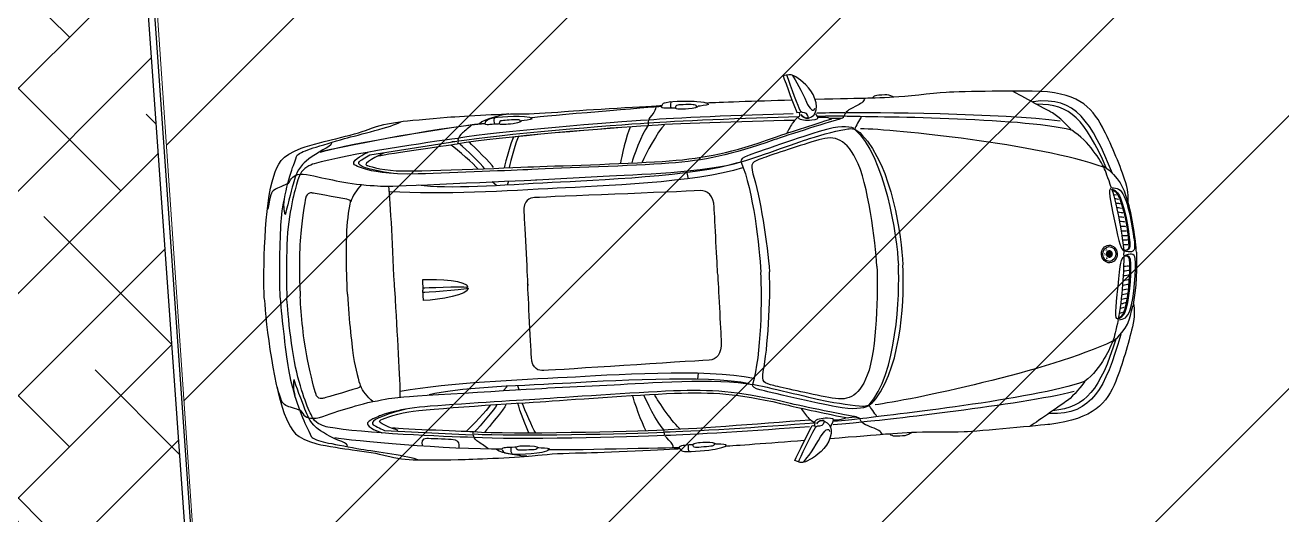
# Model space of a CAD drawing. Header units: millimetres. Extents: x 5637 to 6048, y 3385 to 3927.
# Drawn here: x 5656.32 to 5662.83, y 3675.13 to 3677.67 of the extents above; entities that cross this region are included whole.
import ezdxf

# ---------------------------------------------------------------- set-up
doc = ezdxf.new("R2010")
doc.units = ezdxf.units.MM
doc.layers.add('Contour Lines', color=253, linetype='Continuous')
doc.layers.add('hatch', color=253, linetype='Continuous', lineweight=13)
doc.layers.add('road', color=19, linetype='Continuous', lineweight=30)
doc.layers.add('plants1', color=7, linetype='Continuous', true_color=0x89ee5d)
pattern_1 = [(45, (2816.3681, -1263.7476), (-0.265165043, 0.265165043), []), (135, (2816.3681, -1263.7476), (-0.79549513, 0.265165043), [0.9375, -0.5625])]

# ---------------------------------------------------------------- blocks, each defined once
blk = doc.blocks.new('BMW 320 dessus')
at = {"linetype": 'ByBlock', "lineweight": -2}
h = blk.add_hatch(color=0, dxfattribs=at)
h.dxf.hatch_style = 2
edge = h.paths.add_edge_path(flags=16)
edge.add_spline(control_points=[(-2.0299, 0.0321), (-2.0468, 0.0321), (-2.0606, 0.0168), (-2.0606, -0.0021), (-2.0606, -0.021), (-2.0468, -0.0363), (-2.0299, -0.0363), (-2.013, -0.0363), (-1.9993, -0.021), (-1.9993, -0.0021), (-1.9993, 0.0168), (-2.013, 0.0321), (-2.0299, 0.0321)], knot_values=[0, 0, 0, 0, 1, 1, 1, 2, 2, 2, 3, 3, 3, 4, 4, 4, 4], degree=3, periodic=0)
edge = h.paths.add_edge_path()
edge.add_spline(control_points=[(-2.016, 0.0251), (-2.0141, 0.0232), (-2.0132, 0.0223), (-2.0114, 0.0204), (-2.0109, 0.0199), (-2.0107, 0.0192), (-2.0107, 0.0185), (-2.0108, 0.0173), (-2.0116, 0.0163), (-2.0127, 0.0162), (-2.0127, 0.0161), (-2.0127, 0.0161), (-2.0127, 0.016), (-2.0128, 0.0146), (-2.0138, 0.0136), (-2.015, 0.0137), (-2.0154, 0.0137), (-2.0159, 0.0139), (-2.0163, 0.0143), (-2.0181, 0.0161), (-2.019, 0.017), (-2.0208, 0.0189), (-2.0189, 0.0214), (-2.0179, 0.0226), (-2.016, 0.0251)], knot_values=[0, 0, 0, 0, 1, 1, 1, 2, 2, 2, 3, 3, 3, 4, 4, 4, 5, 5, 5, 6, 6, 6, 7, 7, 7, 8, 8, 8, 8], degree=3, periodic=0)
edge = h.paths.add_edge_path()
edge.add_spline(control_points=[(-2.0483, -0.0021), (-2.0483, 0.0092), (-2.0401, 0.0184), (-2.0299, 0.0184), (-2.0198, 0.0184), (-2.0115, 0.0092), (-2.0115, -0.0021), (-2.0115, -0.0134), (-2.0198, -0.0226), (-2.0299, -0.0226), (-2.0401, -0.0226), (-2.0483, -0.0134), (-2.0483, -0.0021)], knot_values=[0, 0, 0, 0, 1, 1, 1, 2, 2, 2, 3, 3, 3, 4, 4, 4, 4], degree=3, periodic=0)
edge = h.paths.add_edge_path()
edge.add_spline(control_points=[(-2.01, -0.0231), (-2.01, -0.0231), (-2.0144, -0.0198), (-2.0144, -0.0198), (-2.0144, -0.0198), (-2.0126, -0.0258), (-2.0126, -0.0258), (-2.0129, -0.026), (-2.0132, -0.0263), (-2.0135, -0.0266), (-2.0135, -0.0266), (-2.0183, -0.0232), (-2.0183, -0.0232), (-2.0183, -0.0232), (-2.0165, -0.0288), (-2.0165, -0.0288), (-2.017, -0.029), (-2.0176, -0.0294), (-2.0181, -0.0297), (-2.0181, -0.0297), (-2.0207, -0.0219), (-2.0207, -0.0219), (-2.0201, -0.0216), (-2.0195, -0.0212), (-2.0191, -0.0209), (-2.0191, -0.0209), (-2.0145, -0.0241), (-2.0145, -0.0241), (-2.0145, -0.0241), (-2.0162, -0.0184), (-2.0162, -0.0184), (-2.0157, -0.0179), (-2.0153, -0.0174), (-2.0149, -0.0169), (-2.0149, -0.0169), (-2.0088, -0.0215), (-2.0088, -0.0215), (-2.0091, -0.022), (-2.0096, -0.0225), (-2.01, -0.0231)], knot_values=[0, 0, 0, 0, 1, 1, 1, 2, 2, 2, 3, 3, 3, 4, 4, 4, 5, 5, 5, 6, 6, 6, 7, 7, 7, 8, 8, 8, 9, 9, 9, 10, 10, 10, 11, 11, 11, 12, 12, 12, 13, 13, 13, 13], degree=3, periodic=0)
edge = h.paths.add_edge_path()
edge.add_spline(control_points=[(-2.0029, -0.0073), (-2.0029, -0.0073), (-2.0104, -0.0073), (-2.0104, -0.0073), (-2.0103, -0.0066), (-2.0102, -0.0058), (-2.0101, -0.0052), (-2.0101, -0.0052), (-2.0041, -0.0052), (-2.0041, -0.0052), (-2.0041, -0.0052), (-2.0099, -0.0028), (-2.0099, -0.0028), (-2.0099, -0.0023), (-2.0099, -0.0018), (-2.0099, -0.0013), (-2.0099, -0.0013), (-2.0041, 0.001), (-2.0041, 0.001), (-2.0041, 0.001), (-2.0101, 0.001), (-2.0101, 0.001), (-2.0102, 0.0018), (-2.0103, 0.0025), (-2.0104, 0.0031), (-2.0104, 0.0031), (-2.0029, 0.0031), (-2.0029, 0.0031), (-2.0028, 0.0022), (-2.0027, 0.0012), (-2.0026, 0.0001), (-2.0026, 0.0001), (-2.0079, -0.0021), (-2.0079, -0.0021), (-2.0079, -0.0021), (-2.0026, -0.0043), (-2.0026, -0.0043), (-2.0027, -0.0052), (-2.0028, -0.0062), (-2.0029, -0.0073)], knot_values=[0, 0, 0, 0, 1, 1, 1, 2, 2, 2, 3, 3, 3, 4, 4, 4, 5, 5, 5, 6, 6, 6, 7, 7, 7, 8, 8, 8, 9, 9, 9, 10, 10, 10, 11, 11, 11, 12, 12, 12, 13, 13, 13, 13], degree=3, periodic=0)
at = {"color": 0, "linetype": 'ByBlock', "lineweight": -2}
for p, q in [((0.1312, 0.5345), (0.1258, 0.5037)), ((1.0566, 0.5406), (1.0632, 0.5193)), ((1.1178, 0.5196), (1.1404, 0.5409)), ((-2.068, 0.3062), (-2.0837, 0.303)), ((-2.1053, 0.0142), (-2.1053, -0.0015)), ((-2.1281, -0.0452), (-2.1053, -0.0463)), ((-2.1053, -0.0171), (-2.1053, -0.0031)), ((-2.068, -0.3091), (-2.0837, -0.3058)), ((0.1312, -0.5364), (0.1258, -0.5056)), ((1.0566, -0.5424), (1.0632, -0.5211)), ((1.1178, -0.5214), (1.1404, -0.5427)), ((1.3382, -0.7621), (1.3122, -0.7633))]:
    blk.add_line(p, q, dxfattribs=at)
for points, knots in [([(-0.5112, 0.7859), (-0.5523, 0.8039), (-0.5566, 0.8551), (-0.5155, 0.9099), (-0.4806, 0.9565), (-0.429, 0.9813), (-0.4023, 0.9906), (-0.3834, 0.9973), (-0.3677, 0.9906), (-0.3482, 0.9813), (-0.3627, 0.9517), (-0.4391, 0.8154), (-0.447, 0.8053), (-0.447, 0.8053), (-0.4661, 0.8097), (-0.4661, 0.8097)], [0, 0, 0, 0, 1, 1, 1, 2, 2, 2, 3, 3, 3, 4, 4, 4, 5, 5, 5, 5]), ([(-0.3944, 0.9906), (-0.4095, 0.9748), (-0.46, 0.9128), (-0.4881, 0.8659), (-0.5076, 0.8335), (-0.535, 0.8154), (-0.535, 0.8407)], [0, 0, 0, 0, 1, 1, 1, 2, 2, 2, 2]), ([(-0.5098, 0.7866), (-0.5069, 0.7931), (-0.5054, 0.8097), (-0.4859, 0.8097), (-0.4665, 0.8097), (-0.4679, 0.8097), (-0.455, 0.8291), (-0.442, 0.8486), (-0.3706, 0.9769), (-0.3663, 0.9885)], [0, 0, 0, 0, 1, 1, 1, 2, 2, 2, 3, 3, 3, 3]), ([(-2.1407, 0.261), (-2.145, 0.2902), (-2.1444, 0.3281), (-2.1291, 0.3814), (-2.1053, 0.4647), (-2.0664, 0.5749), (-2.0285, 0.6572), (-1.977, 0.7693), (-1.9059, 0.8464), (-1.6756, 0.863), (-1.6407, 0.8655), (-1.3079, 0.8803), (-1.2308, 0.8789), (-1.1536, 0.8774), (-1.0173, 0.8681), (-0.9589, 0.8681), (-0.9005, 0.8681), (-0.8082, 0.8702), (-0.8082, 0.8702)], [0, 0, 0, 0, 1, 1, 1, 2, 2, 2, 3, 3, 3, 4, 4, 4, 5, 5, 5, 6, 6, 6, 6]), ([(-1.8681, 0.6503), (-1.8516, 0.6705), (-1.8104, 0.721), (-1.7737, 0.744), (-1.7369, 0.7671), (-1.5927, 0.8572), (-1.5718, 0.8681)], [0, 0, 0, 0, 1, 1, 1, 2, 2, 2, 2]), ([(-0.9589, 0.8688), (-0.9532, 0.8724), (-0.9344, 0.8825), (-0.9236, 0.8825), (-0.9128, 0.8825), (-0.8804, 0.8832), (-0.871, 0.8825), (-0.8616, 0.8818), (-0.8537, 0.8774), (-0.8457, 0.8702)], [0, 0, 0, 0, 1, 1, 1, 2, 2, 2, 3, 3, 3, 3]), ([(-0.807, 0.8686), (-0.8012, 0.8535), (-0.7881, 0.8443), (-0.7556, 0.8306), (-0.7232, 0.8169), (-0.6978, 0.8033), (-0.6964, 0.7831)], [0, 0, 0, 0, 1, 1, 1, 2, 2, 2, 2]), ([(0.0018, 0.8809), (0.0149, 0.878), (0.0454, 0.8747), (0.0557, 0.875), (0.0557, 0.875), (0.0598, 0.8667), (0.0863, 0.865), (0.1127, 0.8631), (0.1355, 0.8634), (0.1456, 0.8639), (0.1556, 0.8644), (0.1671, 0.866), (0.1746, 0.8719), (0.1746, 0.8719), (0.209, 0.8724), (0.218, 0.8726), (0.2269, 0.8729), (0.2413, 0.8745), (0.2467, 0.8801), (0.2467, 0.8801), (0.2463, 0.8808), (0.2457, 0.882)], [0, 0, 0, 0, 1, 1, 1, 2, 2, 2, 3, 3, 3, 4, 4, 4, 5, 5, 5, 6, 6, 6, 7, 7, 7, 7]), ([(0.2457, 0.882), (0.2437, 0.8858), (0.2393, 0.8938), (0.2372, 0.8965), (0.2344, 0.9001), (0.2351, 0.9015), (0.2197, 0.9037), (0.1853, 0.9086), (0.0929, 0.9058), (0.0601, 0.9004), (0.0289, 0.8952), (0.0149, 0.8916), (0.0092, 0.8893), (0.0036, 0.887), (0.0031, 0.8857), (0.0031, 0.8819)], [0, 0, 0, 0, 1, 1, 1, 2, 2, 2, 3, 3, 3, 4, 4, 4, 5, 5, 5, 5]), ([(0.0637, 0.8716), (0.0642, 0.8757), (0.0634, 0.8821), (0.075, 0.8837), (0.0865, 0.8852), (0.1497, 0.8885), (0.1609, 0.8865), (0.1722, 0.8844), (0.1735, 0.8806), (0.173, 0.8734)], [0, 0, 0, 0, 1, 1, 1, 2, 2, 2, 3, 3, 3, 3]), ([(0.1936, 0.906), (0.1954, 0.9045), (0.1977, 0.9006), (0.1977, 0.8942), (0.1977, 0.8878), (0.1977, 0.8729), (0.1977, 0.8729)], [0, 0, 0, 0, 1, 1, 1, 2, 2, 2, 2]), ([(2.3498, -0.0007), (2.3498, 0.1341), (2.3238, 0.4866), (2.2678, 0.6285), (2.2438, 0.6891), (2.2265, 0.7318), (2.118, 0.7648), (2.0662, 0.7805), (1.9758, 0.7978), (1.9374, 0.8053), (1.8693, 0.8188), (1.8012, 0.8326), (1.7672, 0.8436), (1.7032, 0.8643), (1.6655, 0.8695), (1.6016, 0.8756), (1.5671, 0.8789), (1.4496, 0.8832), (1.356, 0.8859), (1.2625, 0.8886), (1.0386, 0.8886), (0.9786, 0.8843), (0.9186, 0.88), (0.8439, 0.8805), (0.7477, 0.8837), (0.6514, 0.887), (0.2854, 0.8886), (0.2421, 0.8886)], [0, 0, 0, 0, 1, 1, 1, 2, 2, 2, 3, 3, 3, 4, 4, 4, 5, 5, 5, 6, 6, 6, 7, 7, 7, 8, 8, 8, 9, 9, 9, 9]), ([(0.2751, 0.8827), (0.2783, 0.8686), (0.2789, 0.8616), (0.2972, 0.8416), (0.3156, 0.8216), (0.3167, 0.8183), (0.3178, 0.8091), (0.3189, 0.7999), (0.3194, 0.788), (0.3194, 0.788)], [0, 0, 0, 0, 1, 1, 1, 2, 2, 2, 3, 3, 3, 3]), ([(0.9159, 0.855), (0.926, 0.8507), (0.9597, 0.8471), (0.9719, 0.8468), (0.9719, 0.8468), (0.9799, 0.8363), (1.017, 0.8345), (1.0541, 0.8327), (1.0732, 0.8302), (1.0887, 0.837), (1.0887, 0.837), (1.1259, 0.8363), (1.1363, 0.8363), (1.1468, 0.8363), (1.1576, 0.836), (1.1619, 0.8407)], [0, 0, 0, 0, 1, 1, 1, 2, 2, 2, 3, 3, 3, 4, 4, 4, 5, 5, 5, 5]), ([(1.1612, 0.8446), (1.1594, 0.8489), (1.1593, 0.8619), (1.1323, 0.8674), (1.0992, 0.8743), (0.9908, 0.8795), (0.9306, 0.8645), (0.9249, 0.8625), (0.9209, 0.8593), (0.92, 0.8562)], [0, 0, 0, 0, 1, 1, 1, 2, 2, 2, 3, 3, 3, 3]), ([(0.9788, 0.8446), (0.9799, 0.85), (0.9795, 0.854), (0.9964, 0.8544), (1.0134, 0.8547), (1.0595, 0.8544), (1.0718, 0.8533), (1.084, 0.8522), (1.088, 0.8493), (1.088, 0.8389)], [0, 0, 0, 0, 1, 1, 1, 2, 2, 2, 3, 3, 3, 3]), ([(1.1114, 0.8688), (1.1114, 0.8688), (1.115, 0.867), (1.115, 0.8594), (1.115, 0.8518), (1.1143, 0.8385), (1.1143, 0.8385)], [0, 0, 0, 0, 1, 1, 1, 2, 2, 2, 2]), ([(2.2669, -0.0007), (2.2669, 0.1118), (2.2527, 0.2974), (2.2423, 0.3922), (2.2316, 0.4834), (2.1886, 0.6244), (2.1634, 0.6799), (2.1514, 0.7062), (2.1462, 0.7266), (2.1408, 0.7313), (2.1288, 0.7419), (2.0942, 0.7545), (2.0574, 0.7644), (2.016, 0.7737), (1.9438, 0.7926), (1.8926, 0.8042), (1.8164, 0.8213), (1.6422, 0.8523), (1.597, 0.8753)], [0, 0, 0, 0, 1, 1, 1, 2, 2, 2, 3, 3, 3, 4, 4, 4, 5, 5, 5, 6, 6, 6, 6]), ([(-0.5589, 0.7839), (-0.5602, 0.778), (-0.556, 0.7735), (-0.5278, 0.7715), (-0.4982, 0.7693), (-0.4672, 0.7743), (-0.46, 0.7866)], [0, 0, 0, 0, 1, 1, 1, 2, 2, 2, 2]), ([(-0.5415, 0.8176), (-0.5472, 0.8075), (-0.5552, 0.7938), (-0.558, 0.7866), (-0.5584, 0.7857), (-0.5587, 0.7848), (-0.5589, 0.7839)], [0, 0, 0, 0, 1, 1, 1, 2, 2, 2, 2]), ([(-0.4614, 0.7895), (-0.4542, 0.7895), (-0.442, 0.7793), (-0.4297, 0.7642), (-0.4209, 0.7534), (-0.4029, 0.7251), (-0.3965, 0.7138)], [0, 0, 0, 0, 1, 1, 1, 2, 2, 2, 2]), ([(0.3216, 0.788), (0.4816, 0.7873), (1.112, 0.7713), (1.305, 0.7462), (1.3168, 0.7447), (1.6741, 0.712), (1.7219, 0.7044)], [0, 0, 0, 0, 1, 1, 1, 2, 2, 2, 2]), ([(1.2315, 0.8378), (1.2396, 0.8313), (1.2699, 0.8084), (1.2798, 0.801), (1.2928, 0.7913), (1.3052, 0.7794), (1.3063, 0.7648), (1.3074, 0.7502), (1.3065, 0.7462), (1.3065, 0.7462)], [0, 0, 0, 0, 1, 1, 1, 2, 2, 2, 3, 3, 3, 3]), ([(1.3836, 0.8248), (1.3836, 0.8248), (1.3826, 0.8169), (1.3822, 0.8082), (1.3815, 0.7938), (1.3872, 0.7851), (1.4218, 0.7801), (1.4565, 0.7751), (1.5315, 0.7691), (1.548, 0.7678), (1.5769, 0.7657), (1.5783, 0.7859), (1.5725, 0.8053)], [0, 0, 0, 0, 1, 1, 1, 2, 2, 2, 3, 3, 3, 4, 4, 4, 4]), ([(1.9617, 0.7859), (1.9543, 0.7837), (1.9674, 0.7685), (1.9888, 0.7598), (2.0389, 0.7394), (2.0982, 0.6995), (2.116, 0.6816), (2.1515, 0.6462), (2.1592, 0.6145), (2.17, 0.5826), (2.1809, 0.5507), (2.2136, 0.4465), (2.218, 0.4287), (2.218, 0.4287), (2.219, 0.4256), (2.2194, 0.4272), (2.2216, 0.4352), (2.2274, 0.4631), (2.219, 0.509)], [0, 0, 0, 0, 1, 1, 1, 2, 2, 2, 3, 3, 3, 4, 4, 4, 5, 5, 5, 6, 6, 6, 6]), ([(-0.1514, 0.5753), (-0.2127, 0.589), (-0.447, 0.6604), (-0.5119, 0.6777), (-0.5768, 0.695), (-0.6763, 0.7145), (-0.7124, 0.7174), (-0.7312, 0.7189), (-0.7564, 0.7178), (-0.783, 0.6835), (-0.933, 0.5058), (-0.96, 0.1478), (-0.9589, -0.0004)], [0, 0, 0, 0, 1, 1, 1, 2, 2, 2, 3, 3, 3, 4, 4, 4, 4]), ([(-0.7455, 0.7181), (-0.7131, 0.7318), (-0.6662, 0.7361), (-0.5761, 0.7145), (-0.4859, 0.6929), (-0.2213, 0.6172), (-0.1867, 0.6056), (-0.1615, 0.5977), (-0.1485, 0.5883), (-0.1507, 0.5768)], [0, 0, 0, 0, 1, 1, 1, 2, 2, 2, 3, 3, 3, 3]), ([(-0.6767, 0.7718), (-0.6421, 0.7653), (-0.3945, 0.7013), (-0.3262, 0.681), (-0.1013, 0.6139), (0.035, 0.5934), (0.2232, 0.589), (0.4113, 0.5847), (0.7684, 0.5924), (0.9326, 0.5937), (1.0343, 0.5946), (1.3202, 0.5972), (1.5213, 0.6018), (1.681, 0.6054), (1.7672, 0.6312), (1.7914, 0.64), (1.8389, 0.6573), (1.8573, 0.667), (1.8495, 0.6804), (1.8351, 0.7052), (1.7769, 0.7262), (1.7769, 0.7262)], [0, 0, 0, 0, 1, 1, 1, 2, 2, 2, 3, 3, 3, 4, 4, 4, 5, 5, 5, 6, 6, 6, 7, 7, 7, 7]), ([(1.694, 0.7187), (1.7178, 0.7071), (1.8122, 0.6707), (1.7831, 0.6599), (1.7831, 0.6599), (1.7156, 0.6324), (1.6334, 0.6238), (1.5391, 0.6138), (1.057, 0.6093), (0.9229, 0.6075), (0.7553, 0.6054), (0.4074, 0.597), (0.2192, 0.6013), (0.031, 0.6056), (-0.1053, 0.6265), (-0.3302, 0.6936), (-0.3821, 0.709), (-0.545, 0.753), (-0.6318, 0.7745)], [0, 0, 0, 0, 1, 1, 1, 2, 2, 2, 3, 3, 3, 4, 4, 4, 5, 5, 5, 6, 6, 6, 6]), ([(1.3068, 0.7751), (1.4572, 0.7621), (1.8747, 0.724), (2.0564, 0.6822), (2.0753, 0.6778), (2.1142, 0.6622), (2.1299, 0.634), (2.1455, 0.6059), (2.1753, 0.5264), (2.2023, 0.3896), (2.2294, 0.2528), (2.2332, -0.0005), (2.2332, -0.0005)], [0, 0, 0, 0, 1, 1, 1, 2, 2, 2, 3, 3, 3, 4, 4, 4, 4]), ([(1.6482, 0.61), (1.7891, 0.6387), (1.829, 0.6598), (1.8249, 0.6768), (1.8162, 0.6892), (1.7885, 0.7011), (1.765, 0.7142), (1.765, 0.7142), (1.3122, 0.7605), (1.3122, 0.7605)], [0, 0, 0, 0, 1, 1, 1, 2, 2, 2, 3, 3, 3, 3]), ([(-0.8246, -0.0014), (-0.8246, 0.1219), (-0.8032, 0.4322), (-0.7459, 0.5588), (-0.6914, 0.6791), (-0.6345, 0.6885), (-0.5415, 0.6647), (-0.4401, 0.6388), (-0.302, 0.6013), (-0.2603, 0.5879), (-0.2094, 0.5717), (-0.1965, 0.5685), (-0.2094, 0.5112), (-0.2386, 0.3976), (-0.268, 0.1404), (-0.268, -0.0013)], [0, 0, 0, 0, 1, 1, 1, 2, 2, 2, 3, 3, 3, 4, 4, 4, 5, 5, 5, 5]), ([(-2.0585, 0.3388), (-2.0433, 0.3951), (-2.0325, 0.4304), (-2.026, 0.4455), (-2.0109, 0.4809), (-1.9576, 0.5885), (-1.8688, 0.6496)], [0, 0, 0, 0, 1, 1, 1, 2, 2, 2, 2]), ([(2.1953, 0.5858), (2.1758, 0.6152), (2.1693, 0.63), (2.1304, 0.6319), (2.0915, 0.6337), (2.0308, 0.6093), (1.9826, 0.598), (1.9345, 0.5867), (1.8864, 0.572), (1.8172, 0.562), (1.748, 0.5519), (1.7142, 0.5478), (1.6715, 0.5459), (1.6288, 0.5441), (0.9086, 0.539), (0.9086, 0.539), (0.9086, 0.539), (0.5647, 0.54), (0.5647, 0.54), (0.4089, 0.54), (0.0252, 0.5316), (-0.1507, 0.5768)], [0, 0, 0, 0, 1, 1, 1, 2, 2, 2, 3, 3, 3, 4, 4, 4, 5, 5, 5, 6, 6, 6, 7, 7, 7, 7]), ([(2.2001, 0.5855), (2.2325, 0.5733), (2.261, 0.5634), (2.2679, 0.5587), (2.2873, 0.5454), (2.2901, 0.5359), (2.3071, 0.4596)], [0, 0, 0, 0, 1, 1, 1, 2, 2, 2, 2]), ([(-0.1578, 0.5448), (0.0852, 0.4805), (0.5936, 0.4897), (0.8056, 0.4897), (1.0627, 0.4897), (1.4019, 0.4854), (1.6727, 0.5174)], [0, 0, 0, 0, 1, 1, 1, 2, 2, 2, 2]), ([(-0.1322, 0.5715), (0.075, 0.5131), (0.6193, 0.5196), (0.8313, 0.5196), (1.0884, 0.5196), (1.3739, 0.5127), (1.5231, 0.5426)], [0, 0, 0, 0, 1, 1, 1, 2, 2, 2, 2]), ([(1.9185, -0.0005), (1.9193, 0.1366), (1.9091, 0.2753), (1.9047, 0.3287), (1.9004, 0.3821), (1.8817, 0.4627), (1.8781, 0.4727), (1.8745, 0.4828), (1.8818, 0.485), (1.8875, 0.4872), (1.8933, 0.4893), (2.0607, 0.529), (2.0679, 0.5305), (2.0751, 0.5319), (2.1011, 0.5406), (2.1097, 0.5052), (2.1139, 0.4884), (2.13, 0.4187), (2.1436, 0.3263), (2.1588, 0.2239), (2.1638, 0.0961), (2.1638, -0.0005)], [0, 0, 0, 0, 1, 1, 1, 2, 2, 2, 3, 3, 3, 4, 4, 4, 5, 5, 5, 6, 6, 6, 7, 7, 7, 7]), ([(0, 0), (0, 0.0458), (0, 0.2883), (0, 0.3489), (0, 0.4095), (0.0303, 0.4391), (0.0671, 0.4391), (0.212, 0.4391), (0.8189, 0.4477), (0.9254, 0.4477), (0.9503, 0.4477), (0.9849, 0.4386), (0.9849, 0.3751), (0.9849, 0.3115), (0.9849, -0.0054), (0.9849, -0.0054)], [0, 0, 0, 0, 1, 1, 1, 2, 2, 2, 3, 3, 3, 4, 4, 4, 5, 5, 5, 5]), ([(-2.0599, 0.3403), (-2.0886, 0.3392), (-2.1046, 0.3345), (-2.1227, 0.292), (-2.1454, 0.2382), (-2.1645, 0.075), (-2.1623, 0.0288), (-2.1609, -0.0001), (-2.136, -0.0009), (-2.1064, 0.0121)], [0, 0, 0, 0, 1, 1, 1, 2, 2, 2, 3, 3, 3, 3]), ([(-2.06, 0.3341), (-2.074, 0.331), (-2.0918, 0.317), (-2.1021, 0.2857), (-2.1291, 0.2031), (-2.1405, 0.0786), (-2.1378, 0.0321), (-2.1365, 0.0104), (-2.1167, 0.0115), (-2.107, 0.0148)], [0, 0, 0, 0, 1, 1, 1, 2, 2, 2, 3, 3, 3, 3]), ([(-2.0631, 0.331), (-2.0753, 0.3249), (-2.0884, 0.3109), (-2.0967, 0.2857), (-2.1237, 0.2031), (-2.1351, 0.0786), (-2.1324, 0.0321), (-2.1317, 0.0205), (-2.1257, 0.0154), (-2.1189, 0.0137)], [0, 0, 0, 0, 1, 1, 1, 2, 2, 2, 3, 3, 3, 3]), ([(-2.0561, 0.3381), (-2.048, 0.3322), (-2.0448, 0.3322), (-2.048, 0.2954), (-2.0513, 0.2586), (-2.0794, 0.0774), (-2.0864, 0.0488), (-2.0918, 0.0266), (-2.0978, 0.0207), (-2.1053, 0.0142)], [0, 0, 0, 0, 1, 1, 1, 2, 2, 2, 3, 3, 3, 3]), ([(-2.0299, 0.0435), (-2.0525, 0.0435), (-2.0708, 0.0231), (-2.0708, -0.0021), (-2.0708, -0.0273), (-2.0525, -0.0477), (-2.0299, -0.0477), (-2.0074, -0.0477), (-1.9891, -0.0273), (-1.9891, -0.0021), (-1.9891, 0.0231), (-2.0074, 0.0435), (-2.0299, 0.0435)], [0, 0, 0, 0, 1, 1, 1, 2, 2, 2, 3, 3, 3, 4, 4, 4, 4]), ([(-2.0299, 0.036), (-2.0488, 0.036), (-2.0641, 0.019), (-2.0641, -0.0021), (-2.0641, -0.0231), (-2.0488, -0.0402), (-2.0299, -0.0402), (-2.0111, -0.0402), (-1.9958, -0.0231), (-1.9958, -0.0021), (-1.9958, 0.019), (-2.0111, 0.036), (-2.0299, 0.036)], [0, 0, 0, 0, 1, 1, 1, 2, 2, 2, 3, 3, 3, 4, 4, 4, 4]), ([(0, -0.0019), (0, -0.0477), (0, -0.2901), (0, -0.3507), (0, -0.4113), (0.0303, -0.4409), (0.0671, -0.4409), (0.212, -0.4409), (0.8189, -0.4496), (0.9254, -0.4496), (0.9503, -0.4496), (0.9849, -0.4405), (0.9849, -0.3769), (0.9849, -0.3134), (0.9849, 0.0036), (0.9849, 0.0036)], [0, 0, 0, 0, 1, 1, 1, 2, 2, 2, 3, 3, 3, 4, 4, 4, 5, 5, 5, 5]), ([(1.2928, 0.0008), (1.2928, 0.0367), (1.4441, 0.0528), (1.5275, 0.0528), (1.5275, 0.0528), (1.5275, -0.0005), (1.5275, -0.0005)], [0, 0, 0, 0, 1, 1, 1, 2, 2, 2, 2]), ([(1.5275, 0.0103), (1.5275, 0.0103), (1.325, 0.0075), (1.2991, 0.0022), (1.2991, 0.0022), (1.2991, -0.0035), (1.2991, -0.0035), (1.325, -0.0088), (1.526, -0.0114), (1.526, -0.0114)], [0, 0, 0, 0, 1, 1, 1, 2, 2, 2, 3, 3, 3, 3]), ([(-2.0599, -0.3432), (-2.0886, -0.3421), (-2.1046, -0.3374), (-2.1227, -0.2949), (-2.1454, -0.2411), (-2.1645, -0.0779), (-2.1623, -0.0317), (-2.1609, -0.0028), (-2.136, -0.0019), (-2.1064, -0.0149)], [0, 0, 0, 0, 1, 1, 1, 2, 2, 2, 3, 3, 3, 3]), ([(-2.06, -0.337), (-2.074, -0.3339), (-2.0918, -0.3199), (-2.1021, -0.2886), (-2.1291, -0.206), (-2.1405, -0.0814), (-2.1378, -0.0349), (-2.1365, -0.0132), (-2.1167, -0.0144), (-2.107, -0.0176)], [0, 0, 0, 0, 1, 1, 1, 2, 2, 2, 3, 3, 3, 3]), ([(-2.0631, -0.3339), (-2.0753, -0.3278), (-2.0884, -0.3138), (-2.0967, -0.2886), (-2.1237, -0.206), (-2.1351, -0.0814), (-2.1324, -0.0349), (-2.1317, -0.0234), (-2.1257, -0.0183), (-2.1189, -0.0166)], [0, 0, 0, 0, 1, 1, 1, 2, 2, 2, 3, 3, 3, 3]), ([(-2.0561, -0.341), (-2.048, -0.335), (-2.0448, -0.335), (-2.048, -0.2983), (-2.0513, -0.2615), (-2.0794, -0.0802), (-2.0864, -0.0517), (-2.0918, -0.0295), (-2.0978, -0.0236), (-2.1053, -0.0171)], [0, 0, 0, 0, 1, 1, 1, 2, 2, 2, 3, 3, 3, 3]), ([(-0.1514, -0.5782), (-0.2127, -0.5919), (-0.447, -0.6633), (-0.5119, -0.6806), (-0.5768, -0.6979), (-0.6763, -0.7174), (-0.7124, -0.7203), (-0.7312, -0.7218), (-0.7564, -0.7207), (-0.783, -0.6864), (-0.933, -0.5086), (-0.96, -0.1507), (-0.9589, -0.0025)], [0, 0, 0, 0, 1, 1, 1, 2, 2, 2, 3, 3, 3, 4, 4, 4, 4]), ([(-0.8246, -0.0022), (-0.8246, -0.1255), (-0.8032, -0.4351), (-0.7459, -0.5616), (-0.6914, -0.6819), (-0.6345, -0.6914), (-0.5415, -0.6676), (-0.4401, -0.6417), (-0.302, -0.6042), (-0.2603, -0.5908), (-0.2094, -0.5746), (-0.1965, -0.5714), (-0.2094, -0.5141), (-0.2386, -0.4005), (-0.2678, -0.1431), (-0.2678, -0.0015)], [0, 0, 0, 0, 1, 1, 1, 2, 2, 2, 3, 3, 3, 4, 4, 4, 5, 5, 5, 5]), ([(2.3498, -0.0021), (2.3498, -0.137), (2.3238, -0.4895), (2.2678, -0.6314), (2.2438, -0.692), (2.2265, -0.7347), (2.118, -0.7677), (2.0662, -0.7834), (1.9758, -0.8007), (1.9374, -0.8082), (1.8693, -0.8216), (1.8012, -0.8354), (1.7672, -0.8464), (1.7032, -0.8672), (1.6655, -0.8724), (1.6016, -0.8785), (1.5671, -0.8818), (1.4496, -0.8861), (1.356, -0.8888), (1.2625, -0.8915), (1.0386, -0.8915), (0.9786, -0.8872), (0.9186, -0.8829), (0.8439, -0.8834), (0.7477, -0.8866), (0.6514, -0.8899), (0.2854, -0.8915), (0.2421, -0.8915)], [0, 0, 0, 0, 1, 1, 1, 2, 2, 2, 3, 3, 3, 4, 4, 4, 5, 5, 5, 6, 6, 6, 7, 7, 7, 8, 8, 8, 9, 9, 9, 9]), ([(1.2928, -0.0019), (1.2928, -0.0378), (1.4441, -0.0539), (1.5275, -0.0539), (1.5275, -0.0539), (1.5275, -0.0005), (1.5275, -0.0005)], [0, 0, 0, 0, 1, 1, 1, 2, 2, 2, 2]), ([(1.3068, -0.7769), (1.4572, -0.7639), (1.8747, -0.7259), (2.0564, -0.684), (2.0753, -0.6797), (2.1142, -0.664), (2.1299, -0.6359), (2.1455, -0.6078), (2.1753, -0.5283), (2.2023, -0.3915), (2.2294, -0.2546), (2.2332, -0.0013), (2.2332, -0.0013)], [0, 0, 0, 0, 1, 1, 1, 2, 2, 2, 3, 3, 3, 4, 4, 4, 4]), ([(2.2669, -0.0011), (2.2669, -0.1137), (2.2527, -0.2993), (2.2423, -0.3941), (2.2316, -0.4853), (2.1886, -0.6262), (2.1634, -0.6817), (2.1514, -0.708), (2.1462, -0.7284), (2.1408, -0.7332), (2.1288, -0.7438), (2.0942, -0.7563), (2.0574, -0.7663), (2.016, -0.7756), (1.9438, -0.7945), (1.8926, -0.806), (1.8164, -0.8232), (1.6422, -0.8541), (1.597, -0.8771)], [0, 0, 0, 0, 1, 1, 1, 2, 2, 2, 3, 3, 3, 4, 4, 4, 5, 5, 5, 6, 6, 6, 6]), ([(1.9185, -0.0013), (1.9193, -0.1384), (1.9091, -0.2772), (1.9047, -0.3306), (1.9004, -0.384), (1.8817, -0.4645), (1.8781, -0.4746), (1.8745, -0.4847), (1.8818, -0.4868), (1.8875, -0.489), (1.8933, -0.4912), (2.0607, -0.5309), (2.0679, -0.5323), (2.0751, -0.5337), (2.1011, -0.5424), (2.1097, -0.507), (2.1139, -0.4902), (2.13, -0.4205), (2.1436, -0.3281), (2.1588, -0.2257), (2.1638, -0.0979), (2.1638, -0.0013)], [0, 0, 0, 0, 1, 1, 1, 2, 2, 2, 3, 3, 3, 4, 4, 4, 5, 5, 5, 6, 6, 6, 7, 7, 7, 7]), ([(-2.1407, -0.2639), (-2.145, -0.2931), (-2.1444, -0.331), (-2.1291, -0.3843), (-2.1053, -0.4676), (-2.0664, -0.5778), (-2.0285, -0.6601), (-1.977, -0.7722), (-1.9059, -0.8493), (-1.6756, -0.8659), (-1.6407, -0.8684), (-1.3079, -0.8832), (-1.2308, -0.8818), (-1.1536, -0.8803), (-1.0173, -0.8709), (-0.9589, -0.8709), (-0.9005, -0.8709), (-0.8082, -0.8731), (-0.8082, -0.8731)], [0, 0, 0, 0, 1, 1, 1, 2, 2, 2, 3, 3, 3, 4, 4, 4, 5, 5, 5, 6, 6, 6, 6]), ([(-2.0585, -0.3417), (-2.0433, -0.398), (-2.0325, -0.4333), (-2.026, -0.4484), (-2.0109, -0.4838), (-1.9576, -0.5914), (-1.8688, -0.6525)], [0, 0, 0, 0, 1, 1, 1, 2, 2, 2, 2]), ([(1.9617, -0.7877), (1.9543, -0.7855), (1.9674, -0.7704), (1.9888, -0.7617), (2.0389, -0.7412), (2.0982, -0.7014), (2.116, -0.6835), (2.1515, -0.648), (2.1592, -0.6163), (2.17, -0.5845), (2.1809, -0.5525), (2.2136, -0.4483), (2.218, -0.4305), (2.218, -0.4305), (2.219, -0.4275), (2.2194, -0.4291), (2.2216, -0.4371), (2.2274, -0.465), (2.219, -0.5108)], [0, 0, 0, 0, 1, 1, 1, 2, 2, 2, 3, 3, 3, 4, 4, 4, 5, 5, 5, 6, 6, 6, 6]), ([(-0.1578, -0.5467), (0.0852, -0.4824), (0.5936, -0.4915), (0.8056, -0.4915), (1.0627, -0.4915), (1.4019, -0.4872), (1.6727, -0.5192)], [0, 0, 0, 0, 1, 1, 1, 2, 2, 2, 2]), ([(-0.1322, -0.5741), (0.075, -0.5157), (0.6193, -0.5222), (0.8313, -0.5222), (1.0884, -0.5222), (1.3739, -0.5153), (1.5231, -0.5452)], [0, 0, 0, 0, 1, 1, 1, 2, 2, 2, 2]), ([(2.2001, -0.5874), (2.2325, -0.5751), (2.261, -0.5653), (2.2679, -0.5605), (2.2873, -0.5473), (2.2901, -0.5378), (2.3071, -0.4615)], [0, 0, 0, 0, 1, 1, 1, 2, 2, 2, 2]), ([(-0.7455, -0.721), (-0.7131, -0.7347), (-0.6662, -0.739), (-0.5761, -0.7174), (-0.4859, -0.6958), (-0.2213, -0.62), (-0.1867, -0.6085), (-0.1615, -0.6006), (-0.1485, -0.5912), (-0.1507, -0.5797)], [0, 0, 0, 0, 1, 1, 1, 2, 2, 2, 3, 3, 3, 3]), ([(2.1953, -0.5876), (2.1758, -0.6171), (2.1693, -0.6318), (2.1304, -0.6337), (2.0915, -0.6356), (2.0308, -0.6111), (1.9826, -0.5998), (1.9345, -0.5885), (1.8864, -0.5738), (1.8172, -0.5638), (1.748, -0.5538), (1.7142, -0.5497), (1.6715, -0.5478), (1.6288, -0.5459), (0.9086, -0.5409), (0.9086, -0.5409), (0.9086, -0.5409), (0.5647, -0.5418), (0.5647, -0.5418), (0.4089, -0.5418), (0.0252, -0.5334), (-0.1507, -0.5786)], [0, 0, 0, 0, 1, 1, 1, 2, 2, 2, 3, 3, 3, 4, 4, 4, 5, 5, 5, 6, 6, 6, 7, 7, 7, 7]), ([(-0.6767, -0.7737), (-0.6421, -0.7672), (-0.3945, -0.7031), (-0.3262, -0.6828), (-0.1013, -0.6157), (0.035, -0.5952), (0.2232, -0.5909), (0.4113, -0.5866), (0.7684, -0.5943), (0.9326, -0.5956), (1.0343, -0.5964), (1.3202, -0.5991), (1.5213, -0.6036), (1.681, -0.6072), (1.7672, -0.633), (1.7914, -0.6418), (1.8389, -0.6591), (1.8573, -0.6689), (1.8495, -0.6823), (1.8351, -0.707), (1.7769, -0.728), (1.7769, -0.728)], [0, 0, 0, 0, 1, 1, 1, 2, 2, 2, 3, 3, 3, 4, 4, 4, 5, 5, 5, 6, 6, 6, 7, 7, 7, 7]), ([(1.694, -0.7205), (1.7178, -0.709), (1.8122, -0.6726), (1.7831, -0.6618), (1.7831, -0.6618), (1.7156, -0.6343), (1.6334, -0.6256), (1.5391, -0.6157), (1.057, -0.6111), (0.9229, -0.6094), (0.7553, -0.6072), (0.4074, -0.5988), (0.2192, -0.6031), (0.031, -0.6075), (-0.1053, -0.6284), (-0.3302, -0.6954), (-0.3821, -0.7109), (-0.545, -0.7549), (-0.6318, -0.7764)], [0, 0, 0, 0, 1, 1, 1, 2, 2, 2, 3, 3, 3, 4, 4, 4, 5, 5, 5, 6, 6, 6, 6]), ([(1.6482, -0.6118), (1.7891, -0.6406), (1.829, -0.6616), (1.8249, -0.6786), (1.8162, -0.691), (1.7885, -0.7029), (1.765, -0.7161), (1.765, -0.7161), (1.3122, -0.7623), (1.3122, -0.7623)], [0, 0, 0, 0, 1, 1, 1, 2, 2, 2, 3, 3, 3, 3]), ([(-1.8681, -0.6532), (-1.8516, -0.6734), (-1.8104, -0.7239), (-1.7737, -0.7469), (-1.7369, -0.77), (-1.5927, -0.8601), (-1.5718, -0.8709)], [0, 0, 0, 0, 1, 1, 1, 2, 2, 2, 2]), ([(0.3216, -0.7899), (0.4816, -0.7892), (1.112, -0.7731), (1.305, -0.748), (1.3168, -0.7465), (1.6741, -0.7138), (1.7219, -0.7063)], [0, 0, 0, 0, 1, 1, 1, 2, 2, 2, 2]), ([(-0.5591, -0.786), (-0.5598, -0.7805), (-0.5546, -0.7763), (-0.5278, -0.7743), (-0.4982, -0.7722), (-0.4672, -0.7772), (-0.46, -0.7895)], [0, 0, 0, 0, 1, 1, 1, 2, 2, 2, 2]), ([(-0.4607, -0.7939), (-0.4492, -0.7917), (-0.442, -0.7822), (-0.4297, -0.7671), (-0.4209, -0.7563), (-0.4022, -0.7273), (-0.3958, -0.716)], [0, 0, 0, 0, 1, 1, 1, 2, 2, 2, 2]), ([(1.2315, -0.8407), (1.2396, -0.8342), (1.2699, -0.8113), (1.2798, -0.8039), (1.2928, -0.7942), (1.3052, -0.7823), (1.3063, -0.7677), (1.3074, -0.7531), (1.3065, -0.7491), (1.3065, -0.7491)], [0, 0, 0, 0, 1, 1, 1, 2, 2, 2, 3, 3, 3, 3]), ([(-0.807, -0.8715), (-0.8012, -0.8563), (-0.7881, -0.8472), (-0.7556, -0.8334), (-0.7232, -0.8198), (-0.6978, -0.8062), (-0.6964, -0.786)], [0, 0, 0, 0, 1, 1, 1, 2, 2, 2, 2]), ([(-0.512, -0.7869), (-0.556, -0.7961), (-0.5707, -0.8453), (-0.5417, -0.9074), (-0.5171, -0.9602), (-0.4717, -0.9951), (-0.4476, -1.0097), (-0.4304, -1.0201), (-0.4137, -1.0168), (-0.3927, -1.0116), (-0.4007, -0.9797), (-0.4476, -0.8307), (-0.4532, -0.8192), (-0.4532, -0.8192), (-0.4728, -0.8195), (-0.4728, -0.8195)], [0, 0, 0, 0, 1, 1, 1, 2, 2, 2, 3, 3, 3, 4, 4, 4, 5, 5, 5, 5]), ([(-0.549, -0.8073), (-0.5528, -0.8005), (-0.5563, -0.7938), (-0.558, -0.7895), (-0.5585, -0.7883), (-0.5589, -0.7871), (-0.5591, -0.786)], [0, 0, 0, 0, 1, 1, 1, 2, 2, 2, 2]), ([(-0.4398, -1.0113), (-0.4513, -0.9927), (-0.488, -0.9216), (-0.5059, -0.87), (-0.5183, -0.8343), (-0.5414, -0.811), (-0.5466, -0.8357)], [0, 0, 0, 0, 1, 1, 1, 2, 2, 2, 2]), ([(-0.5108, -0.7879), (-0.5093, -0.7949), (-0.5113, -0.8114), (-0.4922, -0.8154), (-0.4732, -0.8194), (-0.4746, -0.8191), (-0.4659, -0.8408), (-0.4572, -0.8626), (-0.4137, -1.0028), (-0.4118, -1.015)], [0, 0, 0, 0, 1, 1, 1, 2, 2, 2, 3, 3, 3, 3]), ([(0.2751, -0.8856), (0.2783, -0.8715), (0.2789, -0.8645), (0.2972, -0.8445), (0.3156, -0.8244), (0.3167, -0.8212), (0.3178, -0.812), (0.3189, -0.8028), (0.3194, -0.7909), (0.3194, -0.7909)], [0, 0, 0, 0, 1, 1, 1, 2, 2, 2, 3, 3, 3, 3]), ([(0.9159, -0.8579), (0.926, -0.8536), (0.9597, -0.85), (0.9719, -0.8497), (0.9719, -0.8497), (0.9799, -0.8392), (1.017, -0.8374), (1.0541, -0.8356), (1.0732, -0.8331), (1.0887, -0.8399), (1.0887, -0.8399), (1.1259, -0.8392), (1.1363, -0.8392), (1.1468, -0.8392), (1.1576, -0.8389), (1.1619, -0.8436)], [0, 0, 0, 0, 1, 1, 1, 2, 2, 2, 3, 3, 3, 4, 4, 4, 5, 5, 5, 5]), ([(0.9788, -0.8475), (0.9799, -0.8529), (0.9795, -0.8569), (0.9964, -0.8572), (1.0134, -0.8576), (1.0595, -0.8572), (1.0718, -0.8562), (1.084, -0.8551), (1.088, -0.8522), (1.088, -0.8417)], [0, 0, 0, 0, 1, 1, 1, 2, 2, 2, 3, 3, 3, 3]), ([(1.1114, -0.8717), (1.1114, -0.8717), (1.115, -0.8699), (1.115, -0.8623), (1.115, -0.8547), (1.1143, -0.8414), (1.1143, -0.8414)], [0, 0, 0, 0, 1, 1, 1, 2, 2, 2, 2]), ([(-0.9589, -0.8717), (-0.9532, -0.8753), (-0.9344, -0.8854), (-0.9236, -0.8854), (-0.9128, -0.8854), (-0.8804, -0.8861), (-0.871, -0.8854), (-0.8616, -0.8847), (-0.8537, -0.8803), (-0.8457, -0.8731)], [0, 0, 0, 0, 1, 1, 1, 2, 2, 2, 3, 3, 3, 3]), ([(0.0018, -0.8837), (0.0149, -0.8809), (0.0454, -0.8776), (0.0557, -0.8778), (0.0557, -0.8778), (0.0598, -0.8696), (0.0863, -0.8678), (0.1127, -0.866), (0.1355, -0.8663), (0.1456, -0.8668), (0.1556, -0.8673), (0.1671, -0.8689), (0.1746, -0.8748), (0.1746, -0.8748), (0.209, -0.8753), (0.218, -0.8755), (0.2269, -0.8758), (0.2413, -0.8773), (0.2467, -0.883), (0.2467, -0.883), (0.2463, -0.8837), (0.2457, -0.8849)], [0, 0, 0, 0, 1, 1, 1, 2, 2, 2, 3, 3, 3, 4, 4, 4, 5, 5, 5, 6, 6, 6, 7, 7, 7, 7]), ([(0.2457, -0.8849), (0.2437, -0.8886), (0.2393, -0.8967), (0.2372, -0.8994), (0.2344, -0.903), (0.2351, -0.9044), (0.2197, -0.9066), (0.1853, -0.9115), (0.0929, -0.9087), (0.0601, -0.9033), (0.0289, -0.8981), (0.0149, -0.8945), (0.0092, -0.8922), (0.0036, -0.8899), (0.0031, -0.8886), (0.0031, -0.8848)], [0, 0, 0, 0, 1, 1, 1, 2, 2, 2, 3, 3, 3, 4, 4, 4, 5, 5, 5, 5]), ([(0.0637, -0.8745), (0.0642, -0.8786), (0.0634, -0.885), (0.075, -0.8866), (0.0865, -0.8881), (0.1497, -0.8914), (0.1609, -0.8894), (0.1722, -0.8873), (0.1735, -0.8835), (0.173, -0.8763)], [0, 0, 0, 0, 1, 1, 1, 2, 2, 2, 3, 3, 3, 3]), ([(0.1936, -0.9089), (0.1954, -0.9074), (0.1977, -0.9035), (0.1977, -0.8971), (0.1977, -0.8907), (0.1977, -0.8758), (0.1977, -0.8758)], [0, 0, 0, 0, 1, 1, 1, 2, 2, 2, 2]), ([(1.1612, -0.8475), (1.1594, -0.8518), (1.1593, -0.8647), (1.1323, -0.8703), (1.0992, -0.8772), (0.9908, -0.8824), (0.9306, -0.8674), (0.9249, -0.8654), (0.9209, -0.8622), (0.92, -0.8591)], [0, 0, 0, 0, 1, 1, 1, 2, 2, 2, 3, 3, 3, 3])]:
    blk.add_open_spline(points, degree=3, knots=knots, dxfattribs=at)
for points in [[(-0.8102, 0.8702), (-0.7851, 0.8713), (-0.6661, 0.8748), (-0.5343, 0.8778)], [(-0.4016, 0.8808), (-0.2194, 0.8849), (-0.0358, 0.8886), (0.005, 0.889)], [(0.2466, 0.8832), (0.2812, 0.8825), (0.8551, 0.8659), (0.9207, 0.8594)], [(1.0354, 0.8864), (1.0597, 0.8854), (1.1625, 0.8679), (1.1911, 0.8436)], [(-2.0671, 0.4182), (-1.9705, 0.69), (-1.9013, 0.8262), (-1.6778, 0.8075)], [(-2.0405, 0.4409), (-1.9446, 0.6939), (-1.8696, 0.7873), (-1.6958, 0.7931)], [(-1.8674, 0.6507), (-1.5927, 0.7307), (-0.8502, 0.7713), (-0.6956, 0.7832)], [(-1.8112, 0.7004), (-1.5278, 0.7545), (-0.8151, 0.7972), (-0.7059, 0.8005)], [(-0.701, 0.801), (-0.6738, 0.8031), (-0.617, 0.8044), (-0.5566, 0.8064)], [(-0.6773, 0.7729), (-0.6814, 0.7739), (-0.6953, 0.7781), (-0.6957, 0.7835)], [(-0.6925, 0.7837), (-0.6653, 0.7858), (-0.6177, 0.7879), (-0.5573, 0.7898)], [(-0.6215, 0.7756), (-0.6164, 0.7814), (-0.5869, 0.7837), (-0.5602, 0.7837)], [(-0.5112, 0.7826), (-0.4955, 0.7788), (-0.4823, 0.7826), (-0.4726, 0.7945)], [(-0.5098, 0.7844), (-0.4941, 0.7807), (-0.4798, 0.7853), (-0.4701, 0.7972)], [(-0.4586, 0.8068), (-0.4586, 0.8068), (-0.4665, 0.7938), (-0.4621, 0.7873)], [(-0.4607, 0.7927), (-0.1944, 0.7996), (0.1986, 0.8043), (0.314, 0.7999)], [(-0.4369, 0.7758), (-0.171, 0.7825), (0.2085, 0.792), (0.3219, 0.7877)], [(-0.4338, 0.8102), (-0.1688, 0.8167), (0.2006, 0.8209), (0.3118, 0.8167)], [(0.2351, 0.7875), (0.2691, 0.7578), (0.3429, 0.6391), (0.3591, 0.6013)], [(0.3205, 0.7864), (0.354, 0.7491), (0.4068, 0.6253), (0.4139, 0.5998)], [(0.3216, 0.8169), (0.4816, 0.8161), (1.1075, 0.7981), (1.3007, 0.7751)], [(0.3223, 0.8003), (0.4824, 0.7996), (1.1082, 0.7815), (1.3014, 0.7585)], [(0.413, 0.7859), (0.4319, 0.7496), (0.4671, 0.6267), (0.473, 0.6013)], [(1.1623, 0.8436), (1.4334, 0.8306), (1.9438, 0.7592), (2.0239, 0.739)], [(-0.7848, 0.7751), (-0.7735, 0.7615), (-0.7534, 0.7264), (-0.748, 0.7145)], [(-0.6802, 0.7727), (-0.666, 0.7738), (-0.6457, 0.7745), (-0.6215, 0.7756)], [(0.9849, 0.7664), (0.9964, 0.744), (1.0361, 0.644), (1.0448, 0.6108)], [(1.0188, 0.765), (1.0303, 0.7426), (1.0599, 0.6438), (1.0685, 0.6107)], [(1.1295, 0.614), (1.1406, 0.6366), (1.2258, 0.7255), (1.2474, 0.7521)], [(1.1764, 0.6122), (1.1916, 0.6345), (1.2675, 0.7184), (1.2971, 0.7438)], [(1.2113, 0.6125), (1.2265, 0.6349), (1.3131, 0.7168), (1.3427, 0.7422)], [(-2.0224, 0.4499), (-1.6936, 0.5872), (-0.9503, 0.7026), (-0.7783, 0.7145)], [(-0.747, 0.7134), (-0.8973, 0.5685), (-0.9373, 0.1467), (-0.9362, -0.0015)], [(-0.1514, 0.5739), (-0.2062, 0.4282), (-0.2235, 0.124), (-0.2235, 0)], [(1.6734, -0.0005), (1.6752, 0.216), (1.6689, 0.4596), (1.6767, 0.5462)], [(1.8172, 0.562), (1.8431, 0.5344), (1.8669, 0.5048), (1.8767, 0.4761)], [(-2.0221, 0.4539), (-2.1086, 0.39), (-2.118, 0.341), (-2.1363, 0.2747)], [(-2.0588, 0.3365), (-2.0864, 0.2451), (-2.1032, 0.0651), (-2.1053, 0.0158)], [(-2.1702, -0.0047), (-2.1702, 0.0515), (-2.1601, 0.1946), (-2.1363, 0.2754)], [(-2.0918, 0.2786), (-2.0918, 0.2786), (-2.0788, 0.2824), (-2.0729, 0.2835)], [(-2.1118, 0.2073), (-2.1118, 0.2073), (-2.0951, 0.2116), (-2.087, 0.2127)], [(-2.1053, 0.2316), (-2.1053, 0.2316), (-2.0902, 0.2348), (-2.0821, 0.2359)], [(-2.1005, 0.2548), (-2.1005, 0.2548), (-2.0848, 0.2592), (-2.0783, 0.2597)], [(-2.1221, 0.1359), (-2.1221, 0.1359), (-2.1026, 0.1391), (-2.0967, 0.1391)], [(-2.1189, 0.1602), (-2.1189, 0.1602), (-2.0994, 0.164), (-2.0934, 0.164)], [(-2.1151, 0.1835), (-2.1151, 0.1835), (-2.0978, 0.1873), (-2.0902, 0.1883)], [(-2.1281, 0.0651), (-2.1281, 0.0651), (-2.1113, 0.0666), (-2.1037, 0.0666)], [(-2.1275, 0.0888), (-2.1275, 0.0888), (-2.1064, 0.0905), (-2.101, 0.0905)], [(-2.1253, 0.1121), (-2.1253, 0.1121), (-2.1048, 0.1148), (-2.0994, 0.1148)], [(-2.1702, -0.0036), (-2.1702, -0.0598), (-2.1601, -0.1975), (-2.1363, -0.2783)], [(-2.0588, -0.3394), (-2.0864, -0.248), (-2.1032, -0.0679), (-2.1053, -0.0187)], [(-0.747, -0.7163), (-0.8973, -0.5714), (-0.9373, -0.1496), (-0.9362, -0.0014)], [(-0.1514, -0.5768), (-0.2062, -0.4311), (-0.2235, -0.1269), (-0.2235, -0.0029)], [(1.6734, -0.0013), (1.6752, -0.2179), (1.6689, -0.4614), (1.6767, -0.5481)], [(-2.1281, -0.0679), (-2.1281, -0.0679), (-2.1113, -0.0695), (-2.1037, -0.0695)], [(-2.1275, -0.0917), (-2.1275, -0.0917), (-2.1064, -0.0933), (-2.101, -0.0933)], [(-2.1253, -0.115), (-2.1253, -0.115), (-2.1048, -0.1177), (-2.0994, -0.1177)], [(-2.1221, -0.1388), (-2.1221, -0.1388), (-2.1026, -0.142), (-2.0967, -0.142)], [(-2.1189, -0.1631), (-2.1189, -0.1631), (-2.0994, -0.1669), (-2.0934, -0.1669)], [(-2.1151, -0.1864), (-2.1151, -0.1864), (-2.0978, -0.1901), (-2.0902, -0.1912)], [(-2.1118, -0.2101), (-2.1118, -0.2101), (-2.0951, -0.2145), (-2.087, -0.2156)], [(-2.1053, -0.2345), (-2.1053, -0.2345), (-2.0902, -0.2377), (-2.0821, -0.2388)], [(-2.1005, -0.2577), (-2.1005, -0.2577), (-2.0848, -0.2621), (-2.0783, -0.2626)], [(-2.0221, -0.46), (-2.108, -0.391), (-2.118, -0.3439), (-2.1363, -0.2776)], [(-2.0918, -0.2815), (-2.0918, -0.2815), (-2.0788, -0.2853), (-2.0729, -0.2864)], [(-2.0686, -0.4179), (-1.9719, -0.6897), (-1.9013, -0.8291), (-1.6778, -0.8104)], [(-2.0376, -0.4484), (-1.9417, -0.7015), (-1.8696, -0.7902), (-1.6958, -0.796)], [(-2.0224, -0.4528), (-1.6936, -0.5901), (-0.9503, -0.7055), (-0.7783, -0.7174)], [(1.8172, -0.5638), (1.8431, -0.5362), (1.8669, -0.5067), (1.8767, -0.478)], [(0.2351, -0.7904), (0.2691, -0.7606), (0.3429, -0.642), (0.3591, -0.6042)], [(0.3205, -0.7893), (0.354, -0.752), (0.4068, -0.6281), (0.4139, -0.6027)], [(0.413, -0.7888), (0.4319, -0.7525), (0.4671, -0.6296), (0.473, -0.6042)], [(0.9928, -0.77), (1.0044, -0.7477), (1.0402, -0.6461), (1.0489, -0.6129)], [(1.0188, -0.7678), (1.0303, -0.7455), (1.0657, -0.645), (1.0743, -0.6119)], [(1.1295, -0.6159), (1.1406, -0.6384), (1.2258, -0.7273), (1.2474, -0.754)], [(1.1764, -0.6141), (1.1916, -0.6364), (1.2675, -0.7203), (1.2971, -0.7456)], [(1.2113, -0.6144), (1.2265, -0.6367), (1.3131, -0.7186), (1.3427, -0.744)], [(-1.8674, -0.6536), (-1.5927, -0.7336), (-0.8502, -0.7741), (-0.6956, -0.7861)], [(-1.8112, -0.7033), (-1.5278, -0.7574), (-0.8151, -0.8001), (-0.7059, -0.8034)], [(-0.7848, -0.7779), (-0.7735, -0.7644), (-0.7534, -0.7293), (-0.748, -0.7174)], [(-0.6773, -0.7758), (-0.6814, -0.7768), (-0.6953, -0.781), (-0.6957, -0.7864)], [(-0.6802, -0.7756), (-0.666, -0.7766), (-0.6457, -0.7774), (-0.6215, -0.7785)], [(-0.6215, -0.7785), (-0.6164, -0.7842), (-0.5869, -0.7866), (-0.5602, -0.7866)], [(-0.4369, -0.7787), (-0.171, -0.7854), (0.2085, -0.7949), (0.3219, -0.7906)], [(0.3216, -0.7909), (0.4816, -0.7902), (1.1118, -0.7722), (1.305, -0.7491)], [(0.3216, -0.8198), (0.4816, -0.819), (1.1075, -0.801), (1.3007, -0.7779)], [(0.3223, -0.8032), (0.4824, -0.8025), (1.1082, -0.7844), (1.3014, -0.7614)], [(1.1623, -0.8454), (1.4334, -0.8324), (1.9438, -0.761), (2.0239, -0.7408)], [(1.1623, -0.8464), (1.4334, -0.8334), (1.9438, -0.7621), (2.0239, -0.7419)], [(-0.701, -0.8039), (-0.6738, -0.806), (-0.617, -0.8073), (-0.5566, -0.8093)], [(-0.6925, -0.7866), (-0.6653, -0.7886), (-0.6177, -0.7907), (-0.5573, -0.7927)], [(-0.5114, -0.7838), (-0.4952, -0.7833), (-0.4831, -0.7897), (-0.4761, -0.8033)], [(-0.5103, -0.7858), (-0.4942, -0.7853), (-0.4812, -0.7929), (-0.4741, -0.8065)], [(-0.4648, -0.8182), (-0.4648, -0.8182), (-0.4694, -0.8018), (-0.4614, -0.7946)], [(-0.4607, -0.7955), (-0.1944, -0.8025), (0.1986, -0.8072), (0.314, -0.8028)], [(-0.4338, -0.8131), (-0.1688, -0.8196), (0.2006, -0.8238), (0.3118, -0.8196)], [(-0.8102, -0.8731), (-0.7866, -0.8741), (-0.6763, -0.8782), (-0.5544, -0.8811)], [(-0.4275, -0.884), (-0.2453, -0.888), (-0.0358, -0.8915), (0.005, -0.8919)], [(0.2466, -0.8861), (0.2812, -0.8854), (0.8551, -0.8688), (0.9207, -0.8623)], [(1.0354, -0.8893), (1.0597, -0.8883), (1.1625, -0.8708), (1.1911, -0.8464)]]:
    blk.add_open_spline(points, degree=3, dxfattribs=at)

msp = doc.modelspace()

# ---------------------------------------------------------------- hatches: boundary and pattern name
at = {"layer": 'hatch'}
h = msp.add_hatch(dxfattribs=at)
h.set_pattern_fill('ANSI31', color=256, scale=8, style=0)
h.set_pattern_definition([(45, (2816.3681, -1263.7476), (-0.70710678, 0.70710678), [])])
edge = h.paths.add_edge_path()
edge.add_line((5656.4854, 3685.3128), (5668.3405, 3686.0648))
edge.add_line((5668.3405, 3686.0648), (5670.1754, 3660.0032))
edge.add_arc((5672.5146, 3660.3152), 2.3599, 187.59766, 340.48878)
edge.add_line((5674.7391, 3659.527), (5675.3393, 3652.2291))
edge.add_arc((5673.2441, 3650.7148), 2.5851, 35.85711, 162.86886)
edge.add_line((5670.7736, 3651.4763), (5671.8037, 3636.7946))
edge.add_line((5671.8037, 3636.7946), (5659.926, 3635.8929))
edge.add_line((5659.926, 3635.8929), (5658.5254, 3655.5852))
edge.add_line((5658.5254, 3655.5852), (5656.4854, 3685.3128))
at = {"layer": 'plants1'}
h = msp.add_hatch(dxfattribs=at)
h.set_pattern_fill('ANSI38', color=256, scale=3, style=0)
h.set_pattern_definition(pattern_1)
edge = h.paths.add_edge_path()
edge.add_line((5688.9739, 3727.2138), (5690.5207, 3727.3315))
edge.add_line((5690.5207, 3727.3315), (5676.3021, 3711.6241))
edge.add_line((5676.3021, 3711.6241), (5675.701, 3710.9514))
edge.add_line((5675.701, 3710.9514), (5675.2561, 3710.4168))
edge.add_line((5675.2561, 3710.4168), (5674.8168, 3709.7597))
edge.add_arc((5690.3255, 3699.0045), 18.8731, 145.25874, 181.13921)
edge.add_line((5671.4561, 3698.6292), (5671.9442, 3693.2098))
edge.add_line((5671.9442, 3693.2098), (5669.3489, 3689.9876))
edge.add_line((5669.3489, 3689.9876), (5669.3579, 3689.874))
edge.add_line((5669.3579, 3689.874), (5668.5192, 3689.8255))
edge.add_line((5668.5192, 3689.8255), (5668.3914, 3691.8644))
edge.add_line((5668.3914, 3691.8644), (5663.259, 3691.5427))
edge.add_line((5663.259, 3691.5427), (5663.5799, 3686.3936))
edge.add_line((5663.5799, 3686.3936), (5668.7104, 3686.7639))
edge.add_line((5668.7104, 3686.7639), (5668.613, 3688.3284))
edge.add_line((5668.613, 3688.3284), (5669.4763, 3688.3816))
edge.add_line((5669.4763, 3688.3816), (5670.1454, 3679.9487))
edge.add_line((5670.1454, 3679.9487), (5673.3892, 3675.5969))
edge.add_line((5673.3892, 3675.5969), (5674.6572, 3660.4104))
edge.add_arc((5672.1658, 3660.5469), 2.4952, 284.66441, 356.86411, ccw=False)
edge.add_arc((5672.6495, 3660.6584), 2.5297, 219.08004, 273.35375, ccw=False)
edge.add_line((5670.6858, 3659.0637), (5668.7671, 3686.54))
edge.add_line((5668.7671, 3686.54), (5651.8696, 3685.3511))
edge.add_line((5651.8696, 3685.3511), (5651.9882, 3686.5842))
edge.add_line((5651.9882, 3686.5842), (5688.9739, 3727.2138))
h = msp.add_hatch(dxfattribs=at)
h.set_pattern_fill('ANSI38', color=256, scale=3, style=0)
h.set_pattern_definition(pattern_1)
edge = h.paths.add_edge_path()
edge.add_line((5656.3933, 3685.6791), (5659.933, 3635.8772))
edge.add_line((5659.933, 3635.8772), (5671.9144, 3636.7236))
edge.add_line((5671.9144, 3636.7236), (5672.7686, 3636.7306))
edge.add_line((5672.7686, 3636.7306), (5658.8421, 3632.2229))
edge.add_line((5658.8421, 3632.2229), (5648.5543, 3655.2329))
edge.add_line((5648.5543, 3655.2329), (5651.8696, 3685.3511))
edge.add_line((5651.8696, 3685.3511), (5656.402, 3685.6697))

# ---------------------------------------------------------------- linework, layer by layer
at = {"layer": 'Contour Lines', "lineweight": 5, "ltscale": 0.5}
for points, knots in [([(5656.8274, 3670.5567), (5656.5066, 3670.7667), (5655.4788, 3671.4395), (5654.5313, 3673.509), (5653.852, 3676.954), (5654.2436, 3679.8446), (5654.3441, 3681.7961), (5654.3523, 3682.0065)], [0, 0, 0, 0, 2.276493, 7.293629, 12.947776, 23.332422, 24.587671, 24.587671, 24.587671, 24.587671]), ([(5654.8228, 3681.3643), (5654.8531, 3680.8504), (5655.0043, 3679.4693), (5655.264, 3677.5683), (5655.7614, 3675.8296), (5656.2929, 3675.082), (5656.504, 3674.785)], [44.403678, 44.403678, 44.403678, 44.403678, 47.481678, 52.676987, 55.977159, 58.152508, 58.152508, 58.152508, 58.152508])]:
    msp.add_open_spline(points, degree=3, knots=knots, dxfattribs=at)
at = {"layer": 'hatch'}
msp.add_lwpolyline([(5656.4854, 3685.3128), (5668.3405, 3686.0648), (5670.1754, 3660.0032, 0.787566), (5674.7391, 3659.527), (5675.3393, 3652.2291, 0.61889), (5670.7736, 3651.4763), (5671.8037, 3636.7946), (5659.926, 3635.8929), (5658.5254, 3655.5852)], format="xyb", close=True, dxfattribs=at)
at = {"layer": 'plants1', "ltscale": 0.2}
msp.add_lwpolyline([(5656.3933, 3685.6791), (5659.933, 3635.8772), (5671.9144, 3636.7236), (5672.7686, 3636.7306), (5658.8421, 3632.2229), (5648.5543, 3655.2329), (5651.8696, 3685.3511)], dxfattribs=at)
at = {"layer": 'road', "lineweight": 30, "ltscale": 0.5}
msp.add_lwpolyline([(5656.4362, 3685.6263), (5659.933, 3635.8772)], dxfattribs=at)

# ---------------------------------------------------------------- block references
at = {"rotation": 183}
msp.add_blockref('BMW 320 dessus', (5659.9066, 3676.3723), dxfattribs=at)

doc.saveas('drawing.dxf')
